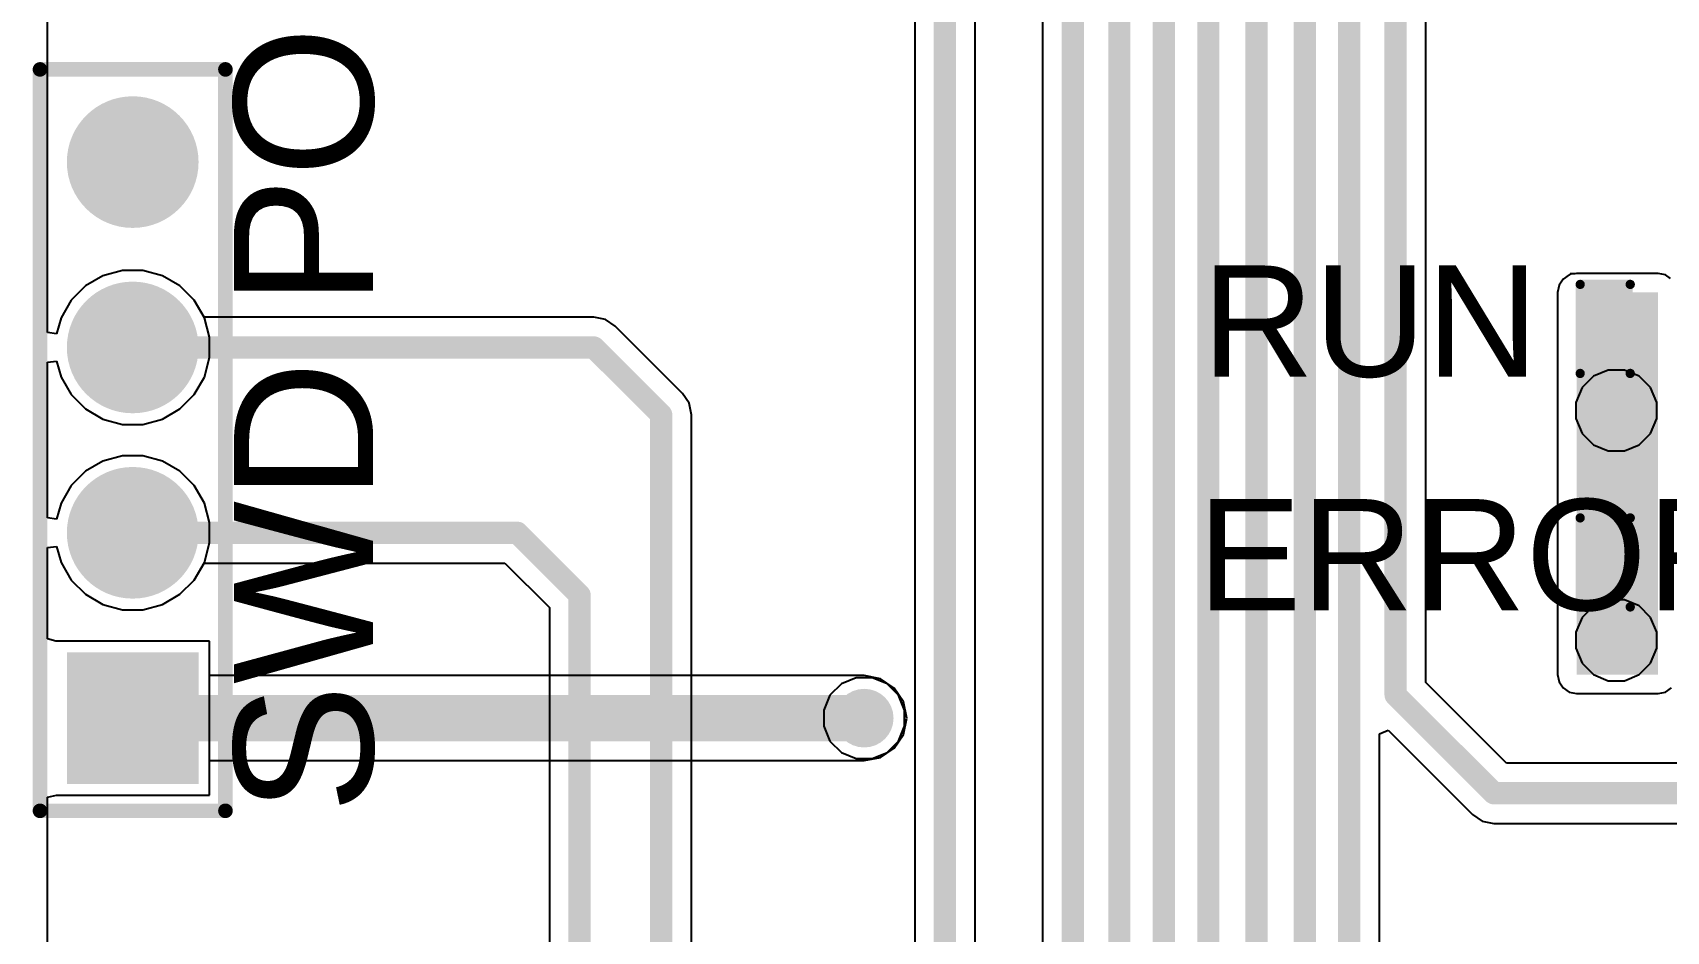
# Model space of a CAD drawing. Header units: millimetres. Extents: x 0 to 5423, y 0 to 5425.
# Drawn here: x 0.08 to 22.45, y 118.17 to 130.49 of the extents above; entities that cross this region are included whole.
import ezdxf

# ---------------------------------------------------------------- set-up
doc = ezdxf.new("R2010")
doc.units = ezdxf.units.MM
for name, color, linetype in [('BottomLayer', 5, 'Continuous'), ('BottomSolder', 6, 'Continuous'), ('MultiLayer', 9, 'Continuous'), ('PadHoleLayer', 156, 'Continuous'), ('TopLayer', 1, 'Continuous'), ('TopOverlay', 2, 'Continuous'), ('TopPaste', 8, 'Continuous'), ('TopSolder', 216, 'Continuous'), ('ViaHoleLayer', 16, 'Continuous')]:
    doc.layers.add(name, color=color, linetype=linetype)
doc.styles.add('Arial', font='', dxfattribs={"height": 0.2})
doc.styles.get('Arial').set_extended_font_data('Arial')

# ---------------------------------------------------------------- blocks, each defined once
blk = doc.blocks.new('LED_0603_298')
at = {"layer": 'TopLayer'}
for points in [[(-1, 0.5), (-0.5, 0.5), (-0.5, -0.5), (-1, -0.5)], [(0.5, 0.5), (1, 0.5), (1, -0.5), (0.5, -0.5)]]:
    blk.add_hatch(color=1, dxfattribs=at).paths.add_polyline_path(points)
at = {"layer": 'TopOverlay'}
blk.add_hatch(color=2, dxfattribs=at).paths.add_polyline_path([(1.118, -0.66), (1.753, -0.66), (1.753, 0.66), (1.118, 0.66)])
at = {"layer": 'TopPaste'}
for points in [[(-1, 0.5), (-0.5, 0.5), (-0.5, -0.5), (-1, -0.5)], [(0.5, 0.5), (1, 0.5), (1, -0.5), (0.5, -0.5)]]:
    blk.add_hatch(color=8, dxfattribs=at).paths.add_polyline_path(points)
at = {"layer": 'TopSolder'}
for points in [[(-1.102, 0.602), (-0.398, 0.602), (-0.398, -0.602), (-1.102, -0.602)], [(0.398, 0.602), (1.102, 0.602), (1.102, -0.602), (0.398, -0.602)]]:
    blk.add_hatch(color=216, dxfattribs=at).paths.add_polyline_path(points)
at = {"layer": 'TopOverlay', "const_width": 0.127}
for points in [[(-1.118, 0.61), (-0.432, 0.61)], [(-1.118, -0.61), (-1.118, 0.61)], [(0.432, 0.61), (1.118, 0.61)], [(1.118, -0.61), (1.118, 0.61)], [(-1.118, -0.61), (-0.432, -0.61)], [(0.432, -0.61), (1.118, -0.61)]]:
    blk.add_lwpolyline(points, dxfattribs=at)
at = {"layer": 'TopOverlay', "const_width": 0.0635}
for points in [[(-1.149, 0.61, 1), (-1.086, 0.61, 1)], [(-1.149, 0.61, 1), (-1.086, 0.61, 1)], [(-0.464, 0.61, 1), (-0.4, 0.61, 1)], [(0.4, 0.61, 1), (0.464, 0.61, 1)], [(1.086, 0.61, 1), (1.149, 0.61, 1)], [(1.086, 0.61, 1), (1.149, 0.61, 1)], [(-1.149, -0.61, 1), (-1.086, -0.61, 1)], [(-1.149, -0.61, 1), (-1.086, -0.61, 1)], [(-0.464, -0.61, 1), (-0.4, -0.61, 1)], [(0.4, -0.61, 1), (0.464, -0.61, 1)], [(1.086, -0.61, 1), (1.149, -0.61, 1)], [(1.086, -0.61, 1), (1.149, -0.61, 1)]]:
    blk.add_lwpolyline(points, format="xyb", close=True, dxfattribs=at)
blk = doc.blocks.new('LED_0603_299')
at = {"layer": 'TopLayer'}
for points in [[(-1, 0.5), (-0.5, 0.5), (-0.5, -0.5), (-1, -0.5)], [(0.5, 0.5), (1, 0.5), (1, -0.5), (0.5, -0.5)]]:
    blk.add_hatch(color=1, dxfattribs=at).paths.add_polyline_path(points)
at = {"layer": 'TopOverlay'}
blk.add_hatch(color=2, dxfattribs=at).paths.add_polyline_path([(1.118, -0.66), (1.753, -0.66), (1.753, 0.66), (1.118, 0.66)])
at = {"layer": 'TopPaste'}
for points in [[(-1, 0.5), (-0.5, 0.5), (-0.5, -0.5), (-1, -0.5)], [(0.5, 0.5), (1, 0.5), (1, -0.5), (0.5, -0.5)]]:
    blk.add_hatch(color=8, dxfattribs=at).paths.add_polyline_path(points)
at = {"layer": 'TopSolder'}
for points in [[(-1.102, 0.602), (-0.398, 0.602), (-0.398, -0.602), (-1.102, -0.602)], [(0.398, 0.602), (1.102, 0.602), (1.102, -0.602), (0.398, -0.602)]]:
    blk.add_hatch(color=216, dxfattribs=at).paths.add_polyline_path(points)
at = {"layer": 'TopOverlay', "const_width": 0.127}
for points in [[(-1.118, -0.61), (-1.118, 0.61)], [(-1.118, 0.61), (-0.432, 0.61)], [(0.432, 0.61), (1.118, 0.61)], [(1.118, -0.61), (1.118, 0.61)], [(-1.118, -0.61), (-0.432, -0.61)], [(0.432, -0.61), (1.118, -0.61)]]:
    blk.add_lwpolyline(points, dxfattribs=at)
at = {"layer": 'TopOverlay', "const_width": 0.0635}
for points in [[(-1.149, 0.61, 1), (-1.086, 0.61, 1)], [(-1.149, 0.61, 1), (-1.086, 0.61, 1)], [(-0.464, 0.61, 1), (-0.4, 0.61, 1)], [(0.4, 0.61, 1), (0.464, 0.61, 1)], [(1.086, 0.61, 1), (1.149, 0.61, 1)], [(1.086, 0.61, 1), (1.149, 0.61, 1)], [(-1.149, -0.61, 1), (-1.086, -0.61, 1)], [(-1.149, -0.61, 1), (-1.086, -0.61, 1)], [(-0.464, -0.61, 1), (-0.4, -0.61, 1)], [(0.4, -0.61, 1), (0.464, -0.61, 1)], [(1.086, -0.61, 1), (1.149, -0.61, 1)], [(1.086, -0.61, 1), (1.149, -0.61, 1)]]:
    blk.add_lwpolyline(points, format="xyb", close=True, dxfattribs=at)
blk = doc.blocks.new('HDR1X4__322')
at = {"layer": 'BottomLayer'}
blk.add_hatch(color=5, dxfattribs=at).paths.add_polyline_path([(-0.8, 0.8), (0.8, 0.8), (0.8, -0.8), (-0.8, -0.8)])
h = blk.add_hatch(color=5, dxfattribs=at)
edge = h.paths.add_edge_path()
edge.add_arc((2.54, 0), 0.8, 0, 360)
h = blk.add_hatch(color=5, dxfattribs=at)
edge = h.paths.add_edge_path()
edge.add_arc((5.08, 0), 0.8, 0, 360)
h = blk.add_hatch(color=5, dxfattribs=at)
edge = h.paths.add_edge_path()
edge.add_arc((7.62, 0), 0.8, 0, 360)
at = {"layer": 'BottomSolder'}
blk.add_hatch(color=6, dxfattribs=at).paths.add_polyline_path([(-0.902, 0.902), (0.902, 0.902), (0.902, -0.902), (-0.902, -0.902)])
h = blk.add_hatch(color=6, dxfattribs=at)
edge = h.paths.add_edge_path()
edge.add_arc((2.54, 0), 0.902, 0, 360)
h = blk.add_hatch(color=6, dxfattribs=at)
edge = h.paths.add_edge_path()
edge.add_arc((5.08, 0), 0.902, 0, 360)
h = blk.add_hatch(color=6, dxfattribs=at)
edge = h.paths.add_edge_path()
edge.add_arc((7.62, 0), 0.902, 0, 360)
at = {"layer": 'MultiLayer'}
blk.add_hatch(color=9, dxfattribs=at).paths.add_polyline_path([(-0.8, 0.8), (0.8, 0.8), (0.8, -0.8), (-0.8, -0.8)])
h = blk.add_hatch(color=9, dxfattribs=at)
edge = h.paths.add_edge_path()
edge.add_arc((2.54, 0), 0.8, 0, 360)
h = blk.add_hatch(color=9, dxfattribs=at)
edge = h.paths.add_edge_path()
edge.add_arc((5.08, 0), 0.8, 0, 360)
h = blk.add_hatch(color=9, dxfattribs=at)
edge = h.paths.add_edge_path()
edge.add_arc((7.62, 0), 0.8, 0, 360)
at = {"layer": 'PadHoleLayer'}
h = blk.add_hatch(color=156, dxfattribs=at)
edge = h.paths.add_edge_path()
edge.add_arc((0, 0), 0.475, 0, 360)
h = blk.add_hatch(color=156, dxfattribs=at)
edge = h.paths.add_edge_path()
edge.add_arc((2.54, 0), 0.475, 0, 360)
h = blk.add_hatch(color=156, dxfattribs=at)
edge = h.paths.add_edge_path()
edge.add_arc((5.08, 0), 0.475, 0, 360)
h = blk.add_hatch(color=156, dxfattribs=at)
edge = h.paths.add_edge_path()
edge.add_arc((7.62, 0), 0.475, 0, 360)
at = {"layer": 'TopLayer'}
blk.add_hatch(color=1, dxfattribs=at).paths.add_polyline_path([(-0.8, 0.8), (0.8, 0.8), (0.8, -0.8), (-0.8, -0.8)])
h = blk.add_hatch(color=1, dxfattribs=at)
edge = h.paths.add_edge_path()
edge.add_arc((2.54, 0), 0.8, 0, 360)
h = blk.add_hatch(color=1, dxfattribs=at)
edge = h.paths.add_edge_path()
edge.add_arc((5.08, 0), 0.8, 0, 360)
h = blk.add_hatch(color=1, dxfattribs=at)
edge = h.paths.add_edge_path()
edge.add_arc((7.62, 0), 0.8, 0, 360)
at = {"layer": 'TopSolder'}
blk.add_hatch(color=216, dxfattribs=at).paths.add_polyline_path([(-0.902, 0.902), (0.902, 0.902), (0.902, -0.902), (-0.902, -0.902)])
h = blk.add_hatch(color=216, dxfattribs=at)
edge = h.paths.add_edge_path()
edge.add_arc((2.54, 0), 0.902, 0, 360)
h = blk.add_hatch(color=216, dxfattribs=at)
edge = h.paths.add_edge_path()
edge.add_arc((5.08, 0), 0.902, 0, 360)
h = blk.add_hatch(color=216, dxfattribs=at)
edge = h.paths.add_edge_path()
edge.add_arc((7.62, 0), 0.902, 0, 360)
at = {"layer": 'TopOverlay', "const_width": 0.2}
for points in [[(-1.27, 1.27), (8.89, 1.27)], [(-1.27, 1.27), (-1.27, -1.27)], [(8.89, 1.27), (8.89, -1.27)], [(-1.27, -1.27), (8.89, -1.27)]]:
    blk.add_lwpolyline(points, dxfattribs=at)
at = {"layer": 'TopOverlay', "const_width": 0.1}
for points in [[(-1.32, 1.27, 1), (-1.22, 1.27, 1)], [(-1.32, 1.27, 1), (-1.22, 1.27, 1)], [(8.84, 1.27, 1), (8.94, 1.27, 1)], [(8.84, 1.27, 1), (8.94, 1.27, 1)], [(-1.32, -1.27, 1), (-1.22, -1.27, 1)], [(-1.32, -1.27, 1), (-1.22, -1.27, 1)], [(8.84, -1.27, 1), (8.94, -1.27, 1)], [(8.84, -1.27, 1), (8.94, -1.27, 1)]]:
    blk.add_lwpolyline(points, format="xyb", close=True, dxfattribs=at)

msp = doc.modelspace()

# ---------------------------------------------------------------- hatches: boundary and pattern name
at = {"layer": 'BottomLayer'}
h = msp.add_hatch(color=5, dxfattribs=at)
edge = h.paths.add_edge_path()
edge.add_arc((21.768, 125.311), 0.3, 0, 360)
h = msp.add_hatch(color=5, dxfattribs=at)
edge = h.paths.add_edge_path()
edge.add_arc((21.768, 122.162), 0.3, 0, 360)
h = msp.add_hatch(color=5, dxfattribs=at)
edge = h.paths.add_edge_path()
edge.add_arc((11.467, 121.095), 0.3, 0, 360)
at = {"layer": 'BottomSolder'}
h = msp.add_hatch(color=6, dxfattribs=at)
edge = h.paths.add_edge_path()
edge.add_arc((21.768, 125.311), 0.402, 0, 360)
h = msp.add_hatch(color=6, dxfattribs=at)
edge = h.paths.add_edge_path()
edge.add_arc((21.768, 122.162), 0.402, 0, 360)
h = msp.add_hatch(color=6, dxfattribs=at)
edge = h.paths.add_edge_path()
edge.add_arc((11.467, 121.095), 0.402, 0, 360)
at = {"layer": 'TopLayer'}
msp.add_hatch(color=1, dxfattribs=at).paths.add_polyline_path([(21.223, 121.692), (22.341, 121.692), (22.341, 126.929), (21.223, 126.929)])
h = msp.add_hatch(color=1, dxfattribs=at)
edge = h.paths.add_edge_path()
edge.add_arc((21.768, 125.311), 0.3, 0, 360)
h = msp.add_hatch(color=1, dxfattribs=at)
edge = h.paths.add_edge_path()
edge.add_arc((21.768, 122.162), 0.3, 0, 360)
h = msp.add_hatch(color=1, dxfattribs=at)
edge = h.paths.add_edge_path()
edge.add_arc((11.467, 121.095), 0.3, 0, 360)
at = {"layer": 'TopSolder'}
h = msp.add_hatch(color=216, dxfattribs=at)
edge = h.paths.add_edge_path()
edge.add_arc((21.768, 125.311), 0.402, 0, 360)
h = msp.add_hatch(color=216, dxfattribs=at)
edge = h.paths.add_edge_path()
edge.add_arc((21.768, 122.162), 0.402, 0, 360)
h = msp.add_hatch(color=216, dxfattribs=at)
edge = h.paths.add_edge_path()
edge.add_arc((11.467, 121.095), 0.402, 0, 360)
at = {"layer": 'ViaHoleLayer'}
h = msp.add_hatch(color=16, dxfattribs=at)
edge = h.paths.add_edge_path()
edge.add_arc((21.768, 125.311), 0.15, 0, 360)
h = msp.add_hatch(color=16, dxfattribs=at)
edge = h.paths.add_edge_path()
edge.add_arc((21.768, 122.162), 0.15, 0, 360)
h = msp.add_hatch(color=16, dxfattribs=at)
edge = h.paths.add_edge_path()
edge.add_arc((11.467, 121.095), 0.15, 0, 360)

# ---------------------------------------------------------------- linework, layer by layer
at = {"layer": 'BottomLayer'}
for p, q in [((0.279, 126.378), (0.279, 133.015)), ((1.041, 127.157), (0.801, 127.019)), ((1.309, 127.229), (1.041, 127.157)), ((1.587, 127.229), (1.309, 127.229)), ((1.855, 127.157), (1.587, 127.229)), ((2.095, 127.019), (1.855, 127.157)), ((0.801, 127.019), (0.604, 126.822)), ((2.291, 126.822), (2.095, 127.019)), ((0.604, 126.822), (0.466, 126.582)), ((2.43, 126.582), (2.291, 126.822)), ((0.466, 126.582), (0.406, 126.361)), ((2.502, 126.314), (2.43, 126.582)), ((0.406, 126.361), (0.279, 126.378)), ((2.502, 126.036), (2.502, 126.314)), ((0.279, 125.973), (0.406, 125.989)), ((0.406, 125.989), (0.466, 125.768)), ((2.43, 125.768), (2.502, 126.036)), ((0.279, 123.838), (0.279, 125.973)), ((0.466, 125.768), (0.604, 125.528)), ((2.291, 125.528), (2.43, 125.768)), ((21.455, 125.781), (21.299, 125.625)), ((21.658, 125.865), (21.455, 125.781)), ((21.879, 125.865), (21.658, 125.865)), ((22.082, 125.781), (21.879, 125.865)), ((22.238, 125.625), (22.082, 125.781)), ((0.604, 125.528), (0.801, 125.332)), ((2.095, 125.332), (2.291, 125.528)), ((21.299, 125.625), (21.214, 125.422)), ((22.322, 125.422), (22.238, 125.625)), ((0.801, 125.332), (1.041, 125.193)), ((1.855, 125.193), (2.095, 125.332)), ((21.214, 125.422), (21.214, 125.201)), ((22.322, 125.201), (22.322, 125.422)), ((1.041, 125.193), (1.309, 125.121)), ((1.309, 125.121), (1.587, 125.121)), ((1.587, 125.121), (1.855, 125.193)), ((21.214, 125.201), (21.299, 124.998)), ((22.238, 124.998), (22.322, 125.201)), ((21.299, 124.998), (21.455, 124.842)), ((22.082, 124.842), (22.238, 124.998)), ((1.309, 124.689), (1.041, 124.617)), ((1.587, 124.689), (1.309, 124.689)), ((1.855, 124.617), (1.587, 124.689)), ((21.455, 124.842), (21.658, 124.757)), ((21.658, 124.757), (21.879, 124.757)), ((21.879, 124.757), (22.082, 124.842)), ((0.801, 124.479), (0.604, 124.282)), ((1.041, 124.617), (0.801, 124.479)), ((2.095, 124.479), (1.855, 124.617)), ((2.291, 124.282), (2.095, 124.479)), ((0.604, 124.282), (0.466, 124.042)), ((2.43, 124.042), (2.291, 124.282)), ((0.466, 124.042), (0.406, 123.821)), ((2.502, 123.774), (2.43, 124.042)), ((0.406, 123.821), (0.279, 123.838)), ((2.502, 123.496), (2.502, 123.774)), ((0.279, 123.433), (0.406, 123.449)), ((0.279, 122.18), (0.279, 123.433)), ((0.406, 123.449), (0.466, 123.228)), ((2.43, 123.228), (2.502, 123.496)), ((0.466, 123.228), (0.604, 122.988)), ((2.291, 122.988), (2.43, 123.228)), ((0.604, 122.988), (0.801, 122.792)), ((2.095, 122.792), (2.291, 122.988)), ((0.801, 122.792), (1.041, 122.653)), ((1.041, 122.653), (1.309, 122.581)), ((1.587, 122.581), (1.855, 122.653)), ((1.855, 122.653), (2.095, 122.792)), ((21.455, 122.632), (21.299, 122.476)), ((21.658, 122.716), (21.455, 122.632)), ((21.879, 122.716), (21.658, 122.716)), ((22.082, 122.632), (21.879, 122.716)), ((22.238, 122.476), (22.082, 122.632)), ((1.309, 122.581), (1.587, 122.581)), ((21.299, 122.476), (21.214, 122.272)), ((22.322, 122.272), (22.238, 122.476)), ((0.394, 122.149), (0.279, 122.18)), ((21.214, 122.272), (21.214, 122.052)), ((22.322, 122.052), (22.322, 122.272)), ((0.406, 122.149), (0.394, 122.149)), ((2.502, 122.149), (0.406, 122.149)), ((2.502, 121.678), (2.502, 122.149)), ((21.214, 122.052), (21.299, 121.848)), ((22.238, 121.848), (22.322, 122.052)), ((21.299, 121.848), (21.455, 121.692)), ((22.082, 121.692), (22.238, 121.848)), ((11.467, 121.678), (2.502, 121.678)), ((11.69, 121.634), (11.467, 121.678)), ((11.879, 121.507), (11.69, 121.634)), ((12.006, 121.318), (11.879, 121.507)), ((21.455, 121.692), (21.658, 121.608)), ((21.658, 121.608), (21.879, 121.608)), ((21.879, 121.608), (22.082, 121.692)), ((12.05, 121.095), (12.006, 121.318)), ((12.006, 120.872), (12.05, 121.095)), ((11.879, 120.683), (12.006, 120.872)), ((11.69, 120.557), (11.879, 120.683)), ((2.502, 120.041), (2.502, 120.513)), ((2.502, 120.513), (11.467, 120.513)), ((11.467, 120.513), (11.69, 120.557)), ((0.279, 120.011), (0.406, 120.041)), ((0.279, 107.434), (0.279, 120.011)), ((0.406, 120.041), (2.502, 120.041))]:
    msp.add_line(p, q, dxfattribs=at)
at = {"layer": 'BottomLayer', "const_width": 0.635}
msp.add_lwpolyline([(1.448, 121.095), (11.467, 121.095)], dxfattribs=at)
at = {"layer": 'BottomLayer', "const_width": 0.318}
for points in [[(1.289, 121.095, 1), (1.607, 121.095, 1)], [(11.309, 121.095, 1), (11.626, 121.095, 1)]]:
    msp.add_lwpolyline(points, format="xyb", close=True, dxfattribs=at)
at = {"layer": 'TopLayer'}
for p, q in [((19.16, 121.584), (19.16, 155.945)), ((13.911, 133.661), (13.911, 109.671)), ((0.279, 126.378), (0.279, 133.015)), ((12.987, 109.124), (12.987, 131.064)), ((12.159, 130.892), (12.159, 108.382)), ((1.041, 127.157), (0.801, 127.019)), ((1.309, 127.229), (1.041, 127.157)), ((1.587, 127.229), (1.309, 127.229)), ((1.855, 127.157), (1.587, 127.229)), ((2.095, 127.019), (1.855, 127.157)), ((21.04, 127.112), (20.984, 127.028)), ((21.124, 127.168), (21.04, 127.112)), ((21.137, 127.171), (21.124, 127.168)), ((21.198, 127.183), (21.137, 127.183)), ((21.137, 127.183), (21.137, 127.171)), ((21.223, 127.188), (21.198, 127.183)), ((22.341, 127.188), (21.223, 127.188)), ((22.44, 127.168), (22.341, 127.188)), ((22.51, 127.121), (22.44, 127.168)), ((0.801, 127.019), (0.604, 126.822)), ((2.291, 126.822), (2.095, 127.019)), ((20.984, 127.028), (20.964, 126.929)), ((20.964, 126.929), (20.964, 121.692)), ((0.604, 126.822), (0.466, 126.582)), ((2.426, 126.59), (2.291, 126.822)), ((0.466, 126.582), (0.406, 126.361)), ((7.764, 126.59), (2.426, 126.59)), ((7.922, 126.558), (7.764, 126.59)), ((8.057, 126.468), (7.922, 126.558)), ((8.98, 125.545), (8.057, 126.468)), ((0.406, 126.361), (0.279, 126.378)), ((9.07, 125.411), (8.98, 125.545)), ((9.101, 125.252), (9.07, 125.411)), ((9.101, 105.22), (9.101, 125.252)), ((0.279, 123.433), (0.406, 123.449)), ((0.279, 122.18), (0.279, 123.433)), ((0.406, 123.449), (0.466, 123.228)), ((0.466, 123.228), (0.604, 122.988)), ((2.291, 122.988), (2.426, 123.221)), ((2.426, 123.221), (6.544, 123.221)), ((6.544, 123.221), (7.155, 122.61)), ((0.604, 122.988), (0.801, 122.792)), ((2.095, 122.792), (2.291, 122.988)), ((0.801, 122.792), (1.041, 122.653)), ((1.041, 122.653), (1.309, 122.581)), ((1.587, 122.581), (1.855, 122.653)), ((1.855, 122.653), (2.095, 122.792)), ((1.309, 122.581), (1.587, 122.581)), ((7.155, 122.61), (7.155, 113.333)), ((0.394, 122.149), (0.279, 122.18)), ((0.406, 122.149), (0.394, 122.149)), ((2.502, 122.149), (0.406, 122.149)), ((2.502, 120.041), (2.502, 122.149)), ((11.154, 121.565), (10.998, 121.409)), ((11.357, 121.649), (11.154, 121.565)), ((11.578, 121.649), (11.357, 121.649)), ((11.781, 121.565), (11.578, 121.649)), ((11.937, 121.409), (11.781, 121.565)), ((20.263, 120.48), (19.16, 121.584)), ((20.964, 121.692), (20.984, 121.593)), ((20.984, 121.593), (21.04, 121.509)), ((21.04, 121.509), (21.124, 121.453)), ((22.44, 121.453), (22.524, 121.509)), ((10.998, 121.409), (10.913, 121.205)), ((12.021, 121.205), (11.937, 121.409)), ((21.124, 121.453), (21.223, 121.433)), ((21.223, 121.433), (22.341, 121.433)), ((22.341, 121.433), (22.44, 121.453)), ((10.913, 121.205), (10.913, 120.985)), ((12.021, 120.985), (12.021, 121.205)), ((10.913, 120.985), (10.998, 120.781)), ((11.937, 120.781), (12.021, 120.985)), ((18.525, 120.881), (18.642, 120.929)), ((18.525, 112.262), (18.525, 120.881)), ((18.642, 120.929), (19.798, 119.773)), ((10.998, 120.781), (11.154, 120.626)), ((11.154, 120.626), (11.357, 120.541)), ((11.578, 120.541), (11.781, 120.626)), ((11.781, 120.626), (11.937, 120.781)), ((11.357, 120.541), (11.578, 120.541)), ((26.208, 120.48), (20.263, 120.48)), ((0.279, 120.011), (0.406, 120.041)), ((0.279, 107.434), (0.279, 120.011)), ((0.406, 120.041), (2.502, 120.041)), ((19.798, 119.773), (19.933, 119.683)), ((19.933, 119.683), (20.091, 119.651)), ((20.091, 119.651), (33.147, 119.651))]:
    msp.add_line(p, q, dxfattribs=at)
for points, const_width in [([(18.745, 121.412), (18.745, 155.945)], 0.305), ([(18.11, 112.09), (18.11, 148.996)], 0.305), ([(17.501, 111.735), (17.501, 146.507)], 0.305), ([(16.84, 111.557), (16.84, 143.916)], 0.305), ([(16.18, 111.43), (16.18, 141.351)], 0.305), ([(15.57, 109.474), (15.57, 138.778)], 0.305), ([(14.961, 108.687), (14.961, 136.373)], 0.305), ([(14.326, 109.499), (14.326, 133.934)], 0.305), ([(12.573, 108.382), (12.573, 131.064)], 0.305), ([(21.667, 125.485), (21.667, 126.429)], 0.305), ([(1.448, 126.175), (7.764, 126.175)], 0.305), ([(7.764, 126.175), (8.687, 125.252)], 0.305), ([(21.667, 125.485), (21.942, 125.21)], 0.305), ([(8.687, 104.851), (8.687, 125.252)], 0.305), ([(1.448, 123.635), (6.715, 123.635)], 0.305), ([(6.715, 123.635), (7.569, 122.781)], 0.305), ([(21.667, 122.284), (21.667, 123.229)], 0.305), ([(7.569, 104.851), (7.569, 122.781)], 0.305), ([(21.768, 122.162), (21.921, 122.009)], 0.508), ([(18.745, 121.412), (20.091, 120.066)], 0.305), ([(20.091, 120.066), (33.147, 120.066)], 0.305)]:
    msp.add_lwpolyline(points, dxfattribs=dict(at, const_width=const_width))
for points, const_width in [([(21.591, 126.429, 1), (21.743, 126.429, 1)], 0.152), ([(1.372, 126.175, 1), (1.524, 126.175, 1)], 0.152), ([(7.687, 126.175, 1), (7.84, 126.175, 1)], 0.152), ([(7.687, 126.175, 1), (7.84, 126.175, 1)], 0.152), ([(21.591, 125.485, 1), (21.743, 125.485, 1)], 0.152), ([(21.591, 125.485, 1), (21.743, 125.485, 1)], 0.152), ([(8.611, 125.252, 1), (8.763, 125.252, 1)], 0.152), ([(8.611, 125.252, 1), (8.763, 125.252, 1)], 0.152), ([(21.865, 125.21, 1), (22.018, 125.21, 1)], 0.152), ([(1.372, 123.635, 1), (1.524, 123.635, 1)], 0.152), ([(6.639, 123.635, 1), (6.792, 123.635, 1)], 0.152), ([(6.639, 123.635, 1), (6.792, 123.635, 1)], 0.152), ([(21.591, 123.229, 1), (21.743, 123.229, 1)], 0.152), ([(7.493, 122.781, 1), (7.645, 122.781, 1)], 0.152), ([(7.493, 122.781, 1), (7.645, 122.781, 1)], 0.152), ([(21.591, 122.284, 1), (21.743, 122.284, 1)], 0.152), ([(21.641, 122.162, 1), (21.895, 122.162, 1)], 0.254), ([(21.794, 122.009, 1), (22.048, 122.009, 1)], 0.254), ([(18.669, 121.412, 1), (18.821, 121.412, 1)], 0.152), ([(18.669, 121.412, 1), (18.821, 121.412, 1)], 0.152), ([(20.015, 120.066, 1), (20.168, 120.066, 1)], 0.152), ([(20.015, 120.066, 1), (20.168, 120.066, 1)], 0.152)]:
    msp.add_lwpolyline(points, format="xyb", close=True, dxfattribs=dict(at, const_width=const_width))

# ---------------------------------------------------------------- block references
at = {"rotation": 90}
msp.add_blockref('HDR1X4__322', (1.448, 121.095), dxfattribs=at)
for name, p in [('LED_0603_299', (22.391, 126.429)), ('LED_0603_298', (22.391, 123.229))]:
    msp.add_blockref(name, p)

# ---------------------------------------------------------------- texts
at = {"layer": 'TopOverlay', "style": 'Arial'}
for s, height, rotation, p in [('SWD PORT', 1.905, 90, (4.74, 119.786)), ('RUN', 1.524, 360, (16.091, 125.774)), ('ERROR', 1.524, 360, (16.035, 122.573))]:
    msp.add_text(s, height=height, rotation=rotation, dxfattribs=at).set_placement(p)

doc.saveas('drawing.dxf')
